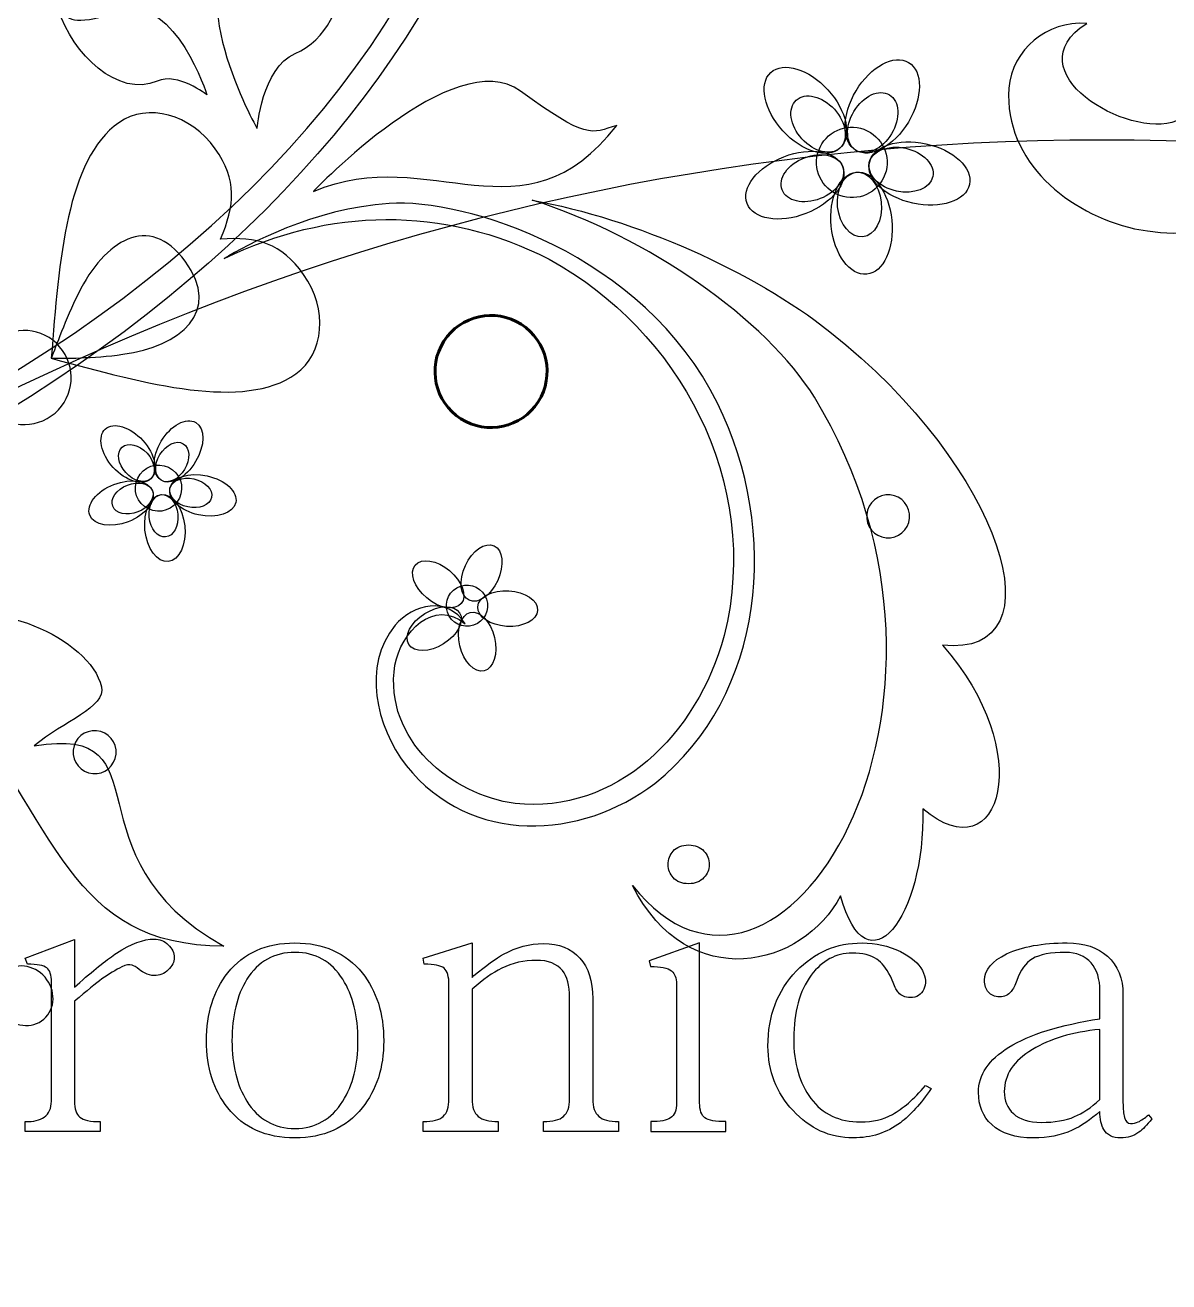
# Model space of a CAD drawing. Header units: millimetres. Extents: x -96 to 58, y -5 to 152.
# Drawn here: x -42.9 to -17.49, y 103.33 to 131.24 of the extents above; entities that cross this region are included whole.
import ezdxf

# ---------------------------------------------------------------- set-up
doc = ezdxf.new("R2010")
doc.units = ezdxf.units.MM
doc.header["$MEASUREMENT"] = 0
doc.layers.add('Capa 1', color=7, linetype='Continuous')

msp = doc.modelspace()

# ---------------------------------------------------------------- linework, layer by layer
at = {"layer": 'Capa 1'}
for points, knots in [([(-19.319, 131.2767), (-20.9753, 130.2191), (-18.4006, 128.6841), (-17.3251, 129.1105), (-17.3251, 129.1105), (-7.0658, 133.178), (-22.948, 151.759), (-31.9183, 135.1427), (-31.9183, 135.1427), (-29.6164, 140.9053), (-22.9368, 144.7434), (-16.9387, 141.5833), (-16.9387, 141.5833), (-13.1357, 139.5807), (-10.5182, 135.5953), (-11.6881, 131.2831), (-11.6881, 131.2831), (-12.5421, 128.4589), (-15.1612, 126.1078), (-18.2573, 126.7159), (-18.2573, 126.7159), (-19.7211, 127.0518), (-21.1487, 128.2035), (-21.0523, 129.8352), (-21.0523, 129.8352), (-20.9669, 130.7028), (-20.2123, 131.3346), (-19.319, 131.2767)], [0, 0, 0, 0, 0.125, 0.125, 0.125, 0.125, 0.25, 0.25, 0.25, 0.25, 0.375, 0.375, 0.375, 0.375, 0.5, 0.5, 0.5, 0.5, 0.625, 0.625, 0.625, 0.625, 0.75, 0.75, 0.75, 0.75, 1, 1, 1, 1]), ([(-93.8137, 125.3546), (-85.2743, 114.5641), (-68.4188, 115.2943), (-63.6301, 115.8303), (-63.6301, 115.8303), (-60.561, 116.1742), (-57.7325, 116.986), (-55.3109, 117.6369), (-55.3109, 117.6369), (-38.8403, 122.0631), (-30.2309, 132.4644), (-31.6742, 142.4817), (-31.6742, 142.4817), (-32.1474, 145.7064), (-33.6815, 148.0221), (-35.7074, 149.5), (-35.7074, 149.5), (-35.7074, 149.5), (-37.1809, 149.5), (-37.1809, 149.5), (-37.1809, 149.5), (-34.2396, 147.8436), (-32.5786, 144.7596), (-32.1455, 141.4526), (-32.1455, 141.4526), (-31.4223, 129.8762), (-42.8528, 119.9006), (-62.7601, 116.9371), (-62.7601, 116.9371), (-77.5101, 114.7417), (-86.4764, 118.6912), (-93.8137, 125.3546)], [0, 0, 0, 0, 0.1111111, 0.1111111, 0.1111111, 0.1111111, 0.2222222, 0.2222222, 0.2222222, 0.2222222, 0.3333333, 0.3333333, 0.3333333, 0.3333333, 0.4444444, 0.4444444, 0.4444444, 0.4444444, 0.5555556, 0.5555556, 0.5555556, 0.5555556, 0.6666667, 0.6666667, 0.6666667, 0.6666667, 0.7777778, 0.7777778, 0.7777778, 0.7777778, 1, 1, 1, 1]), ([(-37.7467, 128.9427), (-37.7467, 128.9427), (-39.5924, 132.1691), (-37.9768, 133.1797), (-37.9768, 133.1797), (-36.3615, 134.1906), (-36.4385, 134.3358), (-36.4045, 134.9613), (-36.4045, 134.9613), (-35.5716, 133.5548), (-35.498, 131.224), (-36.903, 130.6072), (-36.903, 130.6072), (-37.6468, 130.281), (-37.7467, 128.9426), (-37.7467, 128.9427)], [0, 0, 0, 0, 0.2, 0.2, 0.2, 0.2, 0.4, 0.4, 0.4, 0.4, 0.6, 0.6, 0.6, 0.6, 1, 1, 1, 1]), ([(-38.8622, 129.69), (-38.8622, 129.69), (-39.5664, 131.8654), (-40.6945, 131.5487), (-40.6945, 131.5487), (-41.8227, 131.2323), (-41.8574, 131.3272), (-42.1556, 131.571), (-42.1556, 131.571), (-41.8608, 130.61), (-40.8311, 129.6115), (-39.9688, 129.9952), (-39.9688, 129.9952), (-39.5125, 130.1986), (-38.8623, 129.6899), (-38.8622, 129.69)], [0, 0, 0, 0, 0.2, 0.2, 0.2, 0.2, 0.4, 0.4, 0.4, 0.4, 0.6, 0.6, 0.6, 0.6, 1, 1, 1, 1]), ([(-36.498, 127.5455), (-36.498, 127.5455), (-33.3633, 130.8457), (-31.8957, 129.7734), (-31.8957, 129.7734), (-30.4278, 128.7014), (-30.3262, 128.8209), (-29.7604, 129.0124), (-29.7604, 129.0124), (-31.8204, 126.3321), (-33.8896, 128.6457), (-36.498, 127.5455)], [0, 0, 0, 0, 0.25, 0.25, 0.25, 0.25, 0.5, 0.5, 0.5, 0.5, 1, 1, 1, 1]), ([(-26.3363, 130.1877), (-26.6122, 129.9365), (-26.4923, 129.3551), (-26.0687, 128.8904), (-26.0687, 128.8904), (-25.6449, 128.4258), (-25.0773, 128.2526), (-24.8015, 128.504), (-24.8015, 128.504), (-24.5255, 128.756), (-24.6455, 129.3367), (-25.069, 129.8015), (-25.069, 129.8015), (-25.4931, 130.2665), (-26.0604, 130.4393), (-26.3363, 130.1877)], [0, 0, 0, 0, 0.2, 0.2, 0.2, 0.2, 0.4, 0.4, 0.4, 0.4, 0.6, 0.6, 0.6, 0.6, 1, 1, 1, 1]), ([(-23.2757, 130.4101), (-23.5959, 130.6018), (-24.118, 130.32), (-24.4414, 129.7806), (-24.4414, 129.7806), (-24.7645, 129.241), (-24.7671, 128.6476), (-24.4469, 128.4559), (-24.4469, 128.4559), (-24.1262, 128.264), (-23.6046, 128.5457), (-23.2811, 129.0853), (-23.2811, 129.0853), (-22.9577, 129.6249), (-22.9554, 130.218), (-23.2757, 130.4101)], [0, 0, 0, 0, 0.2, 0.2, 0.2, 0.2, 0.4, 0.4, 0.4, 0.4, 0.6, 0.6, 0.6, 0.6, 1, 1, 1, 1]), ([(-23.7019, 129.6908), (-23.9325, 129.8291), (-24.2854, 129.6645), (-24.4894, 129.3232), (-24.4894, 129.3232), (-24.6938, 128.982), (-24.673, 128.5934), (-24.4422, 128.4554), (-24.4422, 128.4554), (-24.2118, 128.3172), (-23.8593, 128.4818), (-23.6547, 128.8229), (-23.6547, 128.8229), (-23.4503, 129.1644), (-23.4715, 129.5528), (-23.7019, 129.6908)], [0, 0, 0, 0, 0.2, 0.2, 0.2, 0.2, 0.4, 0.4, 0.4, 0.4, 0.6, 0.6, 0.6, 0.6, 1, 1, 1, 1]), ([(-38.5638, 126.4851), (-37.7404, 126.5432), (-37.2058, 126.3973), (-36.7144, 125.6999), (-36.7144, 125.6999), (-36.1724, 124.9299), (-36.2502, 123.9403), (-36.8878, 123.491), (-36.8878, 123.491), (-38.0435, 122.6774), (-40.1816, 123.2586), (-42.3196, 123.8401), (-42.3196, 123.8401), (-42.1461, 126.0493), (-41.973, 128.2577), (-40.8174, 129.0715), (-40.8174, 129.0715), (-40.1794, 129.521), (-39.2215, 129.2603), (-38.6794, 128.4902), (-38.6794, 128.4902), (-38.188, 127.7928), (-38.2315, 127.2404), (-38.5638, 126.4851)], [0, 0, 0, 0, 0.1428571, 0.1428571, 0.1428571, 0.1428571, 0.2857143, 0.2857143, 0.2857143, 0.2857143, 0.4285714, 0.4285714, 0.4285714, 0.4285714, 0.5714286, 0.5714286, 0.5714286, 0.5714286, 0.7142857, 0.7142857, 0.7142857, 0.7142857, 1, 1, 1, 1]), ([(-25.7704, 129.5725), (-25.9688, 129.3918), (-25.9124, 129.0062), (-25.6445, 128.7125), (-25.6445, 128.7125), (-25.3766, 128.4186), (-24.9984, 128.3272), (-24.7997, 128.5082), (-24.7997, 128.5082), (-24.6011, 128.6893), (-24.6575, 129.0744), (-24.9253, 129.3684), (-24.9253, 129.3684), (-25.1932, 129.6622), (-25.5716, 129.7539), (-25.7704, 129.5725)], [0, 0, 0, 0, 0.2, 0.2, 0.2, 0.2, 0.4, 0.4, 0.4, 0.4, 0.6, 0.6, 0.6, 0.6, 1, 1, 1, 1]), ([(-24.1958, 128.8937), (-24.585, 129.082), (-25.0533, 128.9184), (-25.2413, 128.5295), (-25.2413, 128.5295), (-25.4296, 128.1404), (-25.2662, 127.672), (-24.8773, 127.4837), (-24.8773, 127.4837), (-24.4883, 127.2959), (-24.0196, 127.4588), (-23.8318, 127.8479), (-23.8318, 127.8479), (-23.6435, 128.2373), (-23.8066, 128.7055), (-24.1958, 128.8937)], [0, 0, 0, 0, 0.2, 0.2, 0.2, 0.2, 0.4, 0.4, 0.4, 0.4, 0.6, 0.6, 0.6, 0.6, 1, 1, 1, 1]), ([(-21.9226, 127.7011), (-21.8433, 128.066), (-22.2772, 128.4701), (-22.8919, 128.6037), (-22.8919, 128.6037), (-23.5064, 128.7375), (-24.0694, 128.5499), (-24.1486, 128.185), (-24.1486, 128.185), (-24.2279, 127.8201), (-23.7937, 127.4159), (-23.1792, 127.2823), (-23.1792, 127.2823), (-22.5648, 127.1486), (-22.0022, 127.3359), (-21.9226, 127.7011)], [0, 0, 0, 0, 0.2, 0.2, 0.2, 0.2, 0.4, 0.4, 0.4, 0.4, 0.6, 0.6, 0.6, 0.6, 1, 1, 1, 1]), ([(-26.864, 127.2734), (-26.7295, 126.9252), (-26.1446, 126.8262), (-25.5579, 127.0532), (-25.5579, 127.0532), (-24.9714, 127.2802), (-24.6046, 127.7464), (-24.7393, 128.0951), (-24.7393, 128.0951), (-24.8742, 128.4434), (-25.4592, 128.5418), (-26.0455, 128.3149), (-26.0455, 128.3149), (-26.6321, 128.088), (-26.9989, 127.6216), (-26.864, 127.2734)], [0, 0, 0, 0, 0.2, 0.2, 0.2, 0.2, 0.4, 0.4, 0.4, 0.4, 0.6, 0.6, 0.6, 0.6, 1, 1, 1, 1]), ([(-26.0862, 127.5784), (-25.9892, 127.328), (-25.6096, 127.2407), (-25.2387, 127.3843), (-25.2387, 127.3843), (-24.8678, 127.5276), (-24.6458, 127.8472), (-24.7425, 128.098), (-24.7425, 128.098), (-24.8395, 128.349), (-25.219, 128.4356), (-25.5899, 128.2923), (-25.5899, 128.2923), (-25.9608, 128.1488), (-26.1829, 127.8291), (-26.0862, 127.5784)], [0, 0, 0, 0, 0.2, 0.2, 0.2, 0.2, 0.4, 0.4, 0.4, 0.4, 0.6, 0.6, 0.6, 0.6, 1, 1, 1, 1]), ([(-22.7402, 127.8747), (-22.683, 128.1374), (-22.952, 128.4189), (-23.3404, 128.5034), (-23.3404, 128.5034), (-23.729, 128.5881), (-24.0905, 128.4434), (-24.1477, 128.1809), (-24.1477, 128.1809), (-24.205, 127.9184), (-23.936, 127.6367), (-23.5473, 127.5522), (-23.5473, 127.5522), (-23.1586, 127.4677), (-22.7972, 127.6119), (-22.7402, 127.8747)], [0, 0, 0, 0, 0.2, 0.2, 0.2, 0.2, 0.4, 0.4, 0.4, 0.4, 0.6, 0.6, 0.6, 0.6, 1, 1, 1, 1]), ([(-24.2053, 125.706), (-23.8338, 125.7443), (-23.5848, 126.2825), (-23.6489, 126.9083), (-23.6489, 126.9083), (-23.7133, 127.5338), (-24.0665, 128.0101), (-24.4379, 127.9721), (-24.4379, 127.9721), (-24.8094, 127.934), (-25.0587, 127.3957), (-24.9943, 126.7702), (-24.9943, 126.7702), (-24.9302, 126.1443), (-24.5771, 125.6678), (-24.2053, 125.706)], [0, 0, 0, 0, 0.2, 0.2, 0.2, 0.2, 0.4, 0.4, 0.4, 0.4, 0.6, 0.6, 0.6, 0.6, 1, 1, 1, 1]), ([(-24.2946, 126.5372), (-24.0275, 126.5646), (-23.8435, 126.9077), (-23.8842, 127.3033), (-23.8842, 127.3033), (-23.9245, 127.6989), (-24.1743, 127.9972), (-24.4417, 127.9699), (-24.4417, 127.9699), (-24.7092, 127.9426), (-24.893, 127.5993), (-24.8524, 127.2039), (-24.8524, 127.2039), (-24.8117, 126.8083), (-24.5621, 126.5097), (-24.2946, 126.5372)], [0, 0, 0, 0, 0.2, 0.2, 0.2, 0.2, 0.4, 0.4, 0.4, 0.4, 0.6, 0.6, 0.6, 0.6, 1, 1, 1, 1]), ([(-33.1263, 117.9439), (-33.8241, 118.522), (-34.5496, 117.7562), (-34.687, 117.0266), (-34.687, 117.0266), (-34.9426, 115.3468), (-33.4089, 114.1423), (-32.0185, 113.952), (-32.0185, 113.952), (-29.7655, 113.7172), (-27.978, 115.4732), (-27.37, 117.6837), (-27.37, 117.6837), (-26.5263, 121.1046), (-28.3809, 124.4649), (-31.2597, 126.0407), (-31.2597, 126.0407), (-33.6083, 127.2429), (-36.1726, 127.1793), (-38.4756, 126.0542), (-38.4756, 126.0542), (-38.0106, 126.3442), (-36.4846, 127.1658), (-34.8135, 127.2794), (-34.8135, 127.2794), (-33.142, 127.3931), (-29.1645, 126.1733), (-27.5212, 122.8402), (-27.5212, 122.8402), (-26.1104, 119.9793), (-26.468, 116.3666), (-28.9095, 114.3993), (-28.9095, 114.3993), (-30.5563, 113.1514), (-32.9821, 112.9998), (-34.4386, 114.794), (-34.4386, 114.794), (-35.1074, 115.6702), (-35.4165, 117.0046), (-34.6838, 117.9104), (-34.6838, 117.9104), (-34.2754, 118.3759), (-33.5279, 118.5647), (-33.1263, 117.9439)], [0, 0, 0, 0, 0.0833333, 0.0833333, 0.0833333, 0.0833333, 0.1666667, 0.1666667, 0.1666667, 0.1666667, 0.25, 0.25, 0.25, 0.25, 0.3333333, 0.3333333, 0.3333333, 0.3333333, 0.4166667, 0.4166667, 0.4166667, 0.4166667, 0.5, 0.5, 0.5, 0.5, 0.5833333, 0.5833333, 0.5833333, 0.5833333, 0.6666667, 0.6666667, 0.6666667, 0.6666667, 0.75, 0.75, 0.75, 0.75, 0.8333333, 0.8333333, 0.8333333, 0.8333333, 1, 1, 1, 1]), ([(-31.6344, 127.3502), (-29.1015, 126.5624), (-26.419, 124.6896), (-25.3695, 122.9747), (-25.3695, 122.9747), (-21.183, 116.1336), (-26.1606, 108.0438), (-29.4098, 112.1304), (-29.4098, 112.1304), (-28.1639, 109.6869), (-25.6136, 110.3076), (-24.7897, 111.904), (-24.7897, 111.904), (-24.1901, 109.7496), (-22.9111, 111.4255), (-22.9583, 113.8321), (-22.9583, 113.8321), (-21.2016, 112.3563), (-20.4355, 115.1329), (-22.5241, 117.4674), (-22.5241, 117.4674), (-19.8731, 117.1851), (-21.1512, 121.3677), (-25.0241, 124.4289), (-25.0241, 124.4289), (-26.7211, 125.7701), (-29.348, 126.9395), (-31.6344, 127.3502)], [0, 0, 0, 0, 0.125, 0.125, 0.125, 0.125, 0.25, 0.25, 0.25, 0.25, 0.375, 0.375, 0.375, 0.375, 0.5, 0.5, 0.5, 0.5, 0.625, 0.625, 0.625, 0.625, 0.75, 0.75, 0.75, 0.75, 1, 1, 1, 1]), ([(-39.3454, 125.9945), (-38.5191, 124.8714), (-39.4539, 124.1006), (-40.7289, 123.9271), (-40.7289, 123.9271), (-41.3968, 123.8367), (-42.0459, 123.8384), (-42.3196, 123.8401), (-42.3196, 123.8401), (-42.2185, 124.0967), (-42.0102, 124.6893), (-41.7174, 125.2785), (-41.7174, 125.2785), (-41.1387, 126.4444), (-40.1533, 127.0928), (-39.3454, 125.9945)], [0, 0, 0, 0, 0.2, 0.2, 0.2, 0.2, 0.4, 0.4, 0.4, 0.4, 0.6, 0.6, 0.6, 0.6, 1, 1, 1, 1]), ([(-42.068, 124.0131), (-41.7363, 123.5418), (-41.8494, 122.8897), (-42.321, 122.5577), (-42.321, 122.5577), (-42.7924, 122.2256), (-43.4441, 122.3387), (-43.7761, 122.8104), (-43.7761, 122.8104), (-44.108, 123.2819), (-43.9947, 123.9338), (-43.5233, 124.2654), (-43.5233, 124.2654), (-43.0519, 124.5975), (-42.4003, 124.4844), (-42.068, 124.0131)], [0, 0, 0, 0, 0.2, 0.2, 0.2, 0.2, 0.4, 0.4, 0.4, 0.4, 0.6, 0.6, 0.6, 0.6, 1, 1, 1, 1]), ([(-39.1101, 122.4135), (-39.3205, 122.5395), (-39.6631, 122.3542), (-39.8752, 122.0002), (-39.8752, 122.0002), (-40.0872, 121.6462), (-40.0889, 121.2569), (-39.8789, 121.1307), (-39.8789, 121.1307), (-39.6685, 121.005), (-39.3259, 121.1896), (-39.1139, 121.544), (-39.1139, 121.544), (-38.9015, 121.898), (-38.9001, 122.2872), (-39.1101, 122.4135)], [0, 0, 0, 0, 0.2, 0.2, 0.2, 0.2, 0.4, 0.4, 0.4, 0.4, 0.6, 0.6, 0.6, 0.6, 1, 1, 1, 1]), ([(-41.119, 122.2677), (-41.3001, 122.1026), (-41.2215, 121.7211), (-40.9433, 121.4161), (-40.9433, 121.4161), (-40.6651, 121.111), (-40.2927, 120.9974), (-40.1116, 121.1628), (-40.1116, 121.1628), (-39.9304, 121.3277), (-40.0091, 121.7091), (-40.2873, 122.0142), (-40.2873, 122.0142), (-40.5655, 122.3195), (-40.9381, 122.4323), (-41.119, 122.2677)], [0, 0, 0, 0, 0.2, 0.2, 0.2, 0.2, 0.4, 0.4, 0.4, 0.4, 0.6, 0.6, 0.6, 0.6, 1, 1, 1, 1]), ([(-40.7475, 121.8638), (-40.8777, 121.7452), (-40.8408, 121.4922), (-40.6651, 121.2993), (-40.6651, 121.2993), (-40.489, 121.1066), (-40.241, 121.0463), (-40.1104, 121.1651), (-40.1104, 121.1651), (-39.9802, 121.2838), (-40.0171, 121.5369), (-40.1932, 121.7297), (-40.1932, 121.7297), (-40.3688, 121.9224), (-40.6173, 121.9824), (-40.7475, 121.8638)], [0, 0, 0, 0, 0.2, 0.2, 0.2, 0.2, 0.4, 0.4, 0.4, 0.4, 0.6, 0.6, 0.6, 0.6, 1, 1, 1, 1]), ([(-39.39, 121.9414), (-39.5415, 122.0321), (-39.7727, 121.9241), (-39.907, 121.6999), (-39.907, 121.6999), (-40.0411, 121.4765), (-40.0271, 121.2211), (-39.876, 121.1304), (-39.876, 121.1304), (-39.7246, 121.0401), (-39.4934, 121.1479), (-39.3592, 121.3717), (-39.3592, 121.3717), (-39.2249, 121.5956), (-39.2386, 121.8508), (-39.39, 121.9414)], [0, 0, 0, 0, 0.2, 0.2, 0.2, 0.2, 0.4, 0.4, 0.4, 0.4, 0.6, 0.6, 0.6, 0.6, 1, 1, 1, 1]), ([(-39.714, 121.4182), (-39.9696, 121.5418), (-40.277, 121.4344), (-40.4004, 121.1791), (-40.4004, 121.1791), (-40.5239, 120.9236), (-40.4169, 120.6162), (-40.1614, 120.4928), (-40.1614, 120.4928), (-39.9061, 120.3696), (-39.5987, 120.4765), (-39.475, 120.732), (-39.475, 120.732), (-39.3517, 120.9873), (-39.4585, 121.2947), (-39.714, 121.4182)], [0, 0, 0, 0, 0.2, 0.2, 0.2, 0.2, 0.4, 0.4, 0.4, 0.4, 0.6, 0.6, 0.6, 0.6, 1, 1, 1, 1]), ([(-41.4652, 120.3549), (-41.3767, 120.1259), (-40.9931, 120.0612), (-40.6081, 120.2103), (-40.6081, 120.2103), (-40.2232, 120.3591), (-39.9825, 120.6653), (-40.0709, 120.894), (-40.0709, 120.894), (-40.1593, 121.1229), (-40.5432, 121.1871), (-40.9281, 121.0383), (-40.9281, 121.0383), (-41.3133, 120.8895), (-41.5537, 120.5832), (-41.4652, 120.3549)], [0, 0, 0, 0, 0.2, 0.2, 0.2, 0.2, 0.4, 0.4, 0.4, 0.4, 0.6, 0.6, 0.6, 0.6, 1, 1, 1, 1]), ([(-38.2221, 120.6357), (-38.1699, 120.875), (-38.455, 121.1405), (-38.8583, 121.228), (-38.8583, 121.228), (-39.2618, 121.3158), (-39.631, 121.1928), (-39.6831, 120.9532), (-39.6831, 120.9532), (-39.7352, 120.7139), (-39.4505, 120.4484), (-39.0469, 120.3605), (-39.0469, 120.3605), (-38.6436, 120.2728), (-38.2742, 120.3961), (-38.2221, 120.6357)], [0, 0, 0, 0, 0.2, 0.2, 0.2, 0.2, 0.4, 0.4, 0.4, 0.4, 0.6, 0.6, 0.6, 0.6, 1, 1, 1, 1]), ([(-38.759, 120.7496), (-38.7212, 120.9219), (-38.8978, 121.1064), (-39.1528, 121.1619), (-39.1528, 121.1619), (-39.4078, 121.2175), (-39.6451, 121.1227), (-39.6826, 120.9502), (-39.6826, 120.9502), (-39.72, 120.778), (-39.5437, 120.5932), (-39.2884, 120.5377), (-39.2884, 120.5377), (-39.0337, 120.4823), (-38.7965, 120.5772), (-38.759, 120.7496)], [0, 0, 0, 0, 0.2, 0.2, 0.2, 0.2, 0.4, 0.4, 0.4, 0.4, 0.6, 0.6, 0.6, 0.6, 1, 1, 1, 1]), ([(-40.9547, 120.5549), (-40.8912, 120.3906), (-40.6419, 120.3333), (-40.3983, 120.4278), (-40.3983, 120.4278), (-40.155, 120.5218), (-40.0094, 120.7314), (-40.0729, 120.896), (-40.0729, 120.896), (-40.1365, 121.0604), (-40.3854, 121.1175), (-40.6293, 121.0234), (-40.6293, 121.0234), (-40.8725, 120.9294), (-41.0182, 120.7194), (-40.9547, 120.5549)], [0, 0, 0, 0, 0.2, 0.2, 0.2, 0.2, 0.4, 0.4, 0.4, 0.4, 0.6, 0.6, 0.6, 0.6, 1, 1, 1, 1]), ([(-39.7203, 119.3262), (-39.4767, 119.3512), (-39.3131, 119.7043), (-39.3551, 120.115), (-39.3551, 120.115), (-39.3975, 120.5258), (-39.6293, 120.8385), (-39.8731, 120.8133), (-39.8731, 120.8133), (-40.1167, 120.7883), (-40.2805, 120.4352), (-40.2384, 120.0246), (-40.2384, 120.0246), (-40.196, 119.6138), (-39.9641, 119.3013), (-39.7203, 119.3262)], [0, 0, 0, 0, 0.2, 0.2, 0.2, 0.2, 0.4, 0.4, 0.4, 0.4, 0.6, 0.6, 0.6, 0.6, 1, 1, 1, 1]), ([(-39.779, 119.8715), (-39.6035, 119.8896), (-39.4831, 120.1145), (-39.5094, 120.3746), (-39.5094, 120.3746), (-39.5363, 120.6339), (-39.7, 120.8299), (-39.8757, 120.8116), (-39.8757, 120.8116), (-40.0509, 120.7941), (-40.1717, 120.5686), (-40.1451, 120.3093), (-40.1451, 120.3093), (-40.1185, 120.0495), (-39.9544, 119.8534), (-39.779, 119.8715)], [0, 0, 0, 0, 0.2, 0.2, 0.2, 0.2, 0.4, 0.4, 0.4, 0.4, 0.6, 0.6, 0.6, 0.6, 1, 1, 1, 1]), ([(-24.2063, 120.3728), (-24.1829, 120.6357), (-23.9506, 120.8294), (-23.6876, 120.8056), (-23.6876, 120.8056), (-23.4245, 120.782), (-23.2308, 120.5491), (-23.2545, 120.2865), (-23.2545, 120.2865), (-23.2785, 120.0239), (-23.511, 119.8296), (-23.7737, 119.8534), (-23.7737, 119.8534), (-24.0364, 119.8777), (-24.2307, 120.1098), (-24.2063, 120.3728)], [0, 0, 0, 0, 0.2, 0.2, 0.2, 0.2, 0.4, 0.4, 0.4, 0.4, 0.6, 0.6, 0.6, 0.6, 1, 1, 1, 1]), ([(-32.4844, 119.6761), (-32.6827, 119.7672), (-32.9678, 119.5695), (-33.1209, 119.235), (-33.1209, 119.235), (-33.2738, 118.9012), (-33.2371, 118.5563), (-33.0385, 118.4653), (-33.0385, 118.4653), (-32.8402, 118.3747), (-32.5551, 118.5721), (-32.402, 118.9061), (-32.402, 118.9061), (-32.2491, 119.2407), (-32.2861, 119.5853), (-32.4844, 119.6761)], [0, 0, 0, 0, 0.2, 0.2, 0.2, 0.2, 0.4, 0.4, 0.4, 0.4, 0.6, 0.6, 0.6, 0.6, 1, 1, 1, 1]), ([(-49.1451, 118.3604), (-47.9436, 118.4253), (-45.4328, 117.6271), (-44.6524, 116.6237), (-44.6524, 116.6237), (-42.1467, 113.4021), (-41.935, 110.7956), (-38.4868, 110.785), (-38.4868, 110.785), (-42.0686, 112.7905), (-39.7011, 115.7262), (-42.6997, 115.2342), (-42.6997, 115.2342), (-42.0514, 115.7692), (-41.0995, 116.0914), (-41.2051, 116.5447), (-41.2051, 116.5447), (-41.4558, 117.6195), (-43.7111, 118.6165), (-44.9615, 117.9516), (-44.9615, 117.9516), (-44.1601, 119.4969), (-47.6188, 118.7785), (-49.1451, 118.3604)], [0, 0, 0, 0, 0.1428571, 0.1428571, 0.1428571, 0.1428571, 0.2857143, 0.2857143, 0.2857143, 0.2857143, 0.4285714, 0.4285714, 0.4285714, 0.4285714, 0.5714286, 0.5714286, 0.5714286, 0.5714286, 0.7142857, 0.7142857, 0.7142857, 0.7142857, 1, 1, 1, 1]), ([(-34.2365, 119.2474), (-34.3765, 119.08), (-34.2611, 118.753), (-33.9789, 118.5172), (-33.9789, 118.5172), (-33.6967, 118.2816), (-33.3544, 118.2261), (-33.2145, 118.3935), (-33.2145, 118.3935), (-33.0748, 118.5614), (-33.1899, 118.8881), (-33.4721, 119.1236), (-33.4721, 119.1236), (-33.7545, 119.3598), (-34.0966, 119.415), (-34.2365, 119.2474)], [0, 0, 0, 0, 0.2, 0.2, 0.2, 0.2, 0.4, 0.4, 0.4, 0.4, 0.6, 0.6, 0.6, 0.6, 1, 1, 1, 1]), ([(-32.94, 117.9094), (-32.7005, 117.9895), (-32.5708, 118.2487), (-32.6513, 118.4885), (-32.6513, 118.4885), (-32.7311, 118.7281), (-32.9904, 118.8575), (-33.23, 118.7773), (-33.23, 118.7773), (-33.4698, 118.6974), (-33.5992, 118.4381), (-33.519, 118.1983), (-33.519, 118.1983), (-33.4389, 117.9588), (-33.1798, 117.8294), (-32.94, 117.9094)], [0, 0, 0, 0, 0.2, 0.2, 0.2, 0.2, 0.4, 0.4, 0.4, 0.4, 0.6, 0.6, 0.6, 0.6, 1, 1, 1, 1]), ([(-31.5165, 118.2412), (-31.5036, 118.4589), (-31.7907, 118.6531), (-32.1576, 118.6749), (-32.1576, 118.6749), (-32.5247, 118.6966), (-32.8325, 118.5372), (-32.8456, 118.3194), (-32.8456, 118.3194), (-32.8582, 118.1017), (-32.5708, 117.9076), (-32.2042, 117.8855), (-32.2042, 117.8855), (-31.8373, 117.8641), (-31.5294, 118.0235), (-31.5165, 118.2412)], [0, 0, 0, 0, 0.2, 0.2, 0.2, 0.2, 0.4, 0.4, 0.4, 0.4, 0.6, 0.6, 0.6, 0.6, 1, 1, 1, 1]), ([(-34.3778, 117.4814), (-34.2622, 117.2962), (-33.9157, 117.304), (-33.604, 117.4986), (-33.604, 117.4986), (-33.2924, 117.6937), (-33.1332, 118.0014), (-33.2489, 118.1866), (-33.2489, 118.1866), (-33.3645, 118.3719), (-33.7113, 118.3637), (-34.023, 118.1689), (-34.023, 118.1689), (-34.3347, 117.9745), (-34.4938, 117.666), (-34.3778, 117.4814)], [0, 0, 0, 0, 0.2, 0.2, 0.2, 0.2, 0.4, 0.4, 0.4, 0.4, 0.6, 0.6, 0.6, 0.6, 1, 1, 1, 1]), ([(-32.7062, 116.8997), (-32.4944, 116.9501), (-32.3906, 117.2808), (-32.4756, 117.6382), (-32.4756, 117.6382), (-32.5602, 117.9961), (-32.8015, 118.2453), (-33.0138, 118.1952), (-33.0138, 118.1952), (-33.2262, 118.1449), (-33.3295, 117.8134), (-33.2446, 117.4559), (-33.2446, 117.4559), (-33.1597, 117.0984), (-32.9189, 116.8492), (-32.7062, 116.8997)], [0, 0, 0, 0, 0.2, 0.2, 0.2, 0.2, 0.4, 0.4, 0.4, 0.4, 0.6, 0.6, 0.6, 0.6, 1, 1, 1, 1]), ([(-41.8331, 115.135), (-41.8093, 115.398), (-41.5766, 115.5916), (-41.3139, 115.5676), (-41.3139, 115.5676), (-41.0508, 115.544), (-40.8571, 115.3114), (-40.8809, 115.0487), (-40.8809, 115.0487), (-40.9046, 114.7862), (-41.137, 114.592), (-41.4, 114.616), (-41.4, 114.616), (-41.663, 114.6399), (-41.8571, 114.8721), (-41.8331, 115.135)], [0, 0, 0, 0, 0.2, 0.2, 0.2, 0.2, 0.4, 0.4, 0.4, 0.4, 0.6, 0.6, 0.6, 0.6, 1, 1, 1, 1]), ([(-43.4082, 109.2726), (-43.6561, 109.5583), (-43.6441, 109.9744), (-43.3819, 110.2014), (-43.3819, 110.2014), (-43.1197, 110.4285), (-42.7062, 110.3797), (-42.4586, 110.0938), (-42.4586, 110.0938), (-42.2111, 109.8078), (-42.2229, 109.3914), (-42.485, 109.1645), (-42.485, 109.1645), (-42.7471, 108.938), (-43.1607, 108.9862), (-43.4082, 109.2726)], [0, 0, 0, 0, 0.2, 0.2, 0.2, 0.2, 0.4, 0.4, 0.4, 0.4, 0.6, 0.6, 0.6, 0.6, 1, 1, 1, 1])]:
    msp.add_open_spline(points, degree=3, knots=knots, dxfattribs=at)
at = {"layer": 'Capa 1', "color": 250, "lineweight": 9}
msp.add_open_spline([(-95.1806, 149.5), (-95.1806, 149.5), (57.2195, 149.5), (57.2195, 149.5), (57.2195, 149.5), (57.2195, 149.5), (57.2195, -2.9001), (57.2195, -2.9001), (57.2195, -2.9001), (57.2195, -2.9001), (-95.1806, -2.9001), (-95.1806, -2.9001), (-95.1806, -2.9001), (-95.1806, -2.9001), (-95.1806, 149.5), (-95.1806, 149.5)], degree=3, knots=[0, 0, 0, 0, 0.2, 0.2, 0.2, 0.2, 0.4, 0.4, 0.4, 0.4, 0.6, 0.6, 0.6, 0.6, 1, 1, 1, 1], dxfattribs=at)
at = {"layer": 'Capa 1', "color": 7}
msp.add_open_spline([(-18.9806, 128.6859), (11.6082, 128.6859), (36.4054, 103.8887), (36.4054, 73.2999), (36.4054, 73.2999), (36.4054, 42.7112), (11.6082, 17.9139), (-18.9806, 17.9139), (-18.9806, 17.9139), (-49.5694, 17.9139), (-74.3666, 42.7111), (-74.3666, 73.2999), (-74.3666, 73.2999), (-74.3666, 103.8888), (-49.5694, 128.6859), (-18.9806, 128.6859)], degree=3, knots=[0, 0, 0, 0, 0.2, 0.2, 0.2, 0.2, 0.4, 0.4, 0.4, 0.4, 0.6, 0.6, 0.6, 0.6, 1, 1, 1, 1], dxfattribs=at)
at = {"layer": 'Capa 1', "lineweight": 60}
msp.add_open_spline([(-31.8788, 124.5943), (-32.4578, 124.9656), (-33.2279, 124.797), (-33.5992, 124.2179), (-33.5992, 124.2179), (-33.97, 123.6391), (-33.8015, 122.8688), (-33.2228, 122.4979), (-33.2228, 122.4979), (-32.6435, 122.1268), (-31.8734, 122.2956), (-31.5025, 122.8742), (-31.5025, 122.8742), (-31.1312, 123.4533), (-31.3001, 124.2234), (-31.8788, 124.5943)], degree=3, knots=[0, 0, 0, 0, 0.2, 0.2, 0.2, 0.2, 0.4, 0.4, 0.4, 0.4, 0.6, 0.6, 0.6, 0.6, 1, 1, 1, 1], dxfattribs=at)
at = {"layer": 'Capa 1', "color": 250}
for points, knots in [([(-28.1599, 113.031), (-28.3123, 113.031), (-28.4274, 112.9862), (-28.505, 112.8956), (-28.505, 112.8956), (-28.5784, 112.8167), (-28.6158, 112.7158), (-28.6158, 112.5921), (-28.6158, 112.5921), (-28.6158, 112.4801), (-28.5784, 112.3851), (-28.505, 112.306), (-28.505, 112.306), (-28.4274, 112.2154), (-28.3123, 112.1708), (-28.1599, 112.1708), (-28.1599, 112.1708), (-28.0204, 112.171), (-27.9068, 112.2154), (-27.8234, 112.306), (-27.8234, 112.306), (-27.7443, 112.3853), (-27.7055, 112.48), (-27.7055, 112.5921), (-27.7055, 112.5921), (-27.7055, 112.7159), (-27.7443, 112.8165), (-27.8234, 112.8956), (-27.8234, 112.8956), (-27.9068, 112.9863), (-28.0204, 113.0308), (-28.1599, 113.031)], [0, 0, 0, 0, 0.1111111, 0.1111111, 0.1111111, 0.1111111, 0.2222222, 0.2222222, 0.2222222, 0.2222222, 0.3333333, 0.3333333, 0.3333333, 0.3333333, 0.4444444, 0.4444444, 0.4444444, 0.4444444, 0.5555556, 0.5555556, 0.5555556, 0.5555556, 0.6666667, 0.6666667, 0.6666667, 0.6666667, 0.7777778, 0.7777778, 0.7777778, 0.7777778, 1, 1, 1, 1]), ([(-42.8973, 106.6689), (-42.8973, 106.6689), (-41.2306, 106.6689), (-41.2306, 106.6689), (-41.2306, 106.6689), (-41.2306, 106.6689), (-41.2306, 106.8874), (-41.2306, 106.8874), (-41.2306, 106.8874), (-41.4549, 106.8874), (-41.6059, 106.9203), (-41.685, 106.9879), (-41.685, 106.9879), (-41.7641, 107.0556), (-41.8029, 107.1734), (-41.8029, 107.3417), (-41.8029, 107.3417), (-41.8029, 107.3417), (-41.8029, 109.5593), (-41.8029, 109.5593), (-41.8029, 109.5593), (-41.5283, 109.7953), (-41.3255, 109.9604), (-41.1961, 110.0554), (-41.1961, 110.0554), (-41.0393, 110.1675), (-40.8897, 110.2581), (-40.7503, 110.3257), (-40.7503, 110.3257), (-40.6654, 110.3703), (-40.5892, 110.3818), (-40.5216, 110.3588), (-40.5216, 110.3588), (-40.4828, 110.3531), (-40.4324, 110.3228), (-40.3706, 110.2668), (-40.3706, 110.2668), (-40.3145, 110.2267), (-40.2699, 110.1992), (-40.2354, 110.1819), (-40.2354, 110.1819), (-40.1736, 110.1489), (-40.106, 110.1316), (-40.0341, 110.1316), (-40.0341, 110.1316), (-39.9162, 110.1316), (-39.8112, 110.1733), (-39.722, 110.2581), (-39.722, 110.2581), (-39.6314, 110.3432), (-39.5868, 110.4321), (-39.5868, 110.5285), (-39.5868, 110.5285), (-39.5868, 110.6351), (-39.6314, 110.7298), (-39.722, 110.8147), (-39.722, 110.8147), (-39.8112, 110.8996), (-39.9162, 110.9412), (-40.0341, 110.9412), (-40.0341, 110.9412), (-40.2699, 110.9412), (-40.5475, 110.8377), (-40.8682, 110.6292), (-40.8682, 110.6292), (-41.058, 110.5057), (-41.3312, 110.2898), (-41.685, 109.9806), (-41.685, 109.9806), (-41.685, 109.9806), (-41.8029, 109.8715), (-41.8029, 109.8715), (-41.8029, 109.8715), (-41.8029, 109.8715), (-41.8029, 110.9327), (-41.8029, 110.9327), (-41.8029, 110.9327), (-41.8029, 110.9327), (-42.8973, 110.52), (-42.8973, 110.52), (-42.8973, 110.52), (-42.8973, 110.52), (-42.847, 110.3848), (-42.847, 110.3848), (-42.847, 110.3848), (-42.6341, 110.3848), (-42.4903, 110.3574), (-42.417, 110.2998), (-42.417, 110.2998), (-42.3494, 110.2495), (-42.3163, 110.146), (-42.3163, 109.9892), (-42.3163, 109.9892), (-42.3163, 109.9892), (-42.3163, 107.3418), (-42.3163, 107.3418), (-42.3163, 107.3418), (-42.3163, 107.1793), (-42.3695, 107.0613), (-42.476, 106.9879), (-42.476, 106.9879), (-42.5723, 106.9205), (-42.7118, 106.8873), (-42.8973, 106.8873), (-42.8973, 106.8873), (-42.8973, 106.8873), (-42.8973, 106.6689), (-42.8973, 106.6689)], [0, 0, 0, 0, 0.0357143, 0.0357143, 0.0357143, 0.0357143, 0.0714286, 0.0714286, 0.0714286, 0.0714286, 0.1071429, 0.1071429, 0.1071429, 0.1071429, 0.1428571, 0.1428571, 0.1428571, 0.1428571, 0.1785714, 0.1785714, 0.1785714, 0.1785714, 0.2142857, 0.2142857, 0.2142857, 0.2142857, 0.25, 0.25, 0.25, 0.25, 0.2857143, 0.2857143, 0.2857143, 0.2857143, 0.3214286, 0.3214286, 0.3214286, 0.3214286, 0.3571429, 0.3571429, 0.3571429, 0.3571429, 0.3928571, 0.3928571, 0.3928571, 0.3928571, 0.4285714, 0.4285714, 0.4285714, 0.4285714, 0.4642857, 0.4642857, 0.4642857, 0.4642857, 0.5, 0.5, 0.5, 0.5, 0.5357143, 0.5357143, 0.5357143, 0.5357143, 0.5714286, 0.5714286, 0.5714286, 0.5714286, 0.6071429, 0.6071429, 0.6071429, 0.6071429, 0.6428571, 0.6428571, 0.6428571, 0.6428571, 0.6785714, 0.6785714, 0.6785714, 0.6785714, 0.7142857, 0.7142857, 0.7142857, 0.7142857, 0.75, 0.75, 0.75, 0.75, 0.7857143, 0.7857143, 0.7857143, 0.7857143, 0.8214286, 0.8214286, 0.8214286, 0.8214286, 0.8571429, 0.8571429, 0.8571429, 0.8571429, 0.8928571, 0.8928571, 0.8928571, 0.8928571, 0.9285714, 0.9285714, 0.9285714, 0.9285714, 1, 1, 1, 1]), ([(-36.9063, 110.8565), (-37.5477, 110.8565), (-38.0452, 110.6349), (-38.399, 110.1905), (-38.399, 110.1905), (-38.714, 109.7923), (-38.8707, 109.2889), (-38.8707, 108.6834), (-38.8707, 108.6834), (-38.8707, 108.0881), (-38.714, 107.5905), (-38.399, 107.1921), (-38.399, 107.1921), (-38.0452, 106.7479), (-37.5477, 106.5263), (-36.9063, 106.5263), (-36.9063, 106.5263), (-36.2721, 106.5264), (-35.7745, 106.7478), (-35.415, 107.1921), (-35.415, 107.1921), (-35.0943, 107.5906), (-34.9347, 108.0881), (-34.9347, 108.6834), (-34.9347, 108.6834), (-34.9347, 109.2891), (-35.0943, 109.7922), (-35.415, 110.1905), (-35.415, 110.1905), (-35.7745, 110.6351), (-36.2721, 110.8564), (-36.9063, 110.8565)], [0, 0, 0, 0, 0.1111111, 0.1111111, 0.1111111, 0.1111111, 0.2222222, 0.2222222, 0.2222222, 0.2222222, 0.3333333, 0.3333333, 0.3333333, 0.3333333, 0.4444444, 0.4444444, 0.4444444, 0.4444444, 0.5555556, 0.5555556, 0.5555556, 0.5555556, 0.6666667, 0.6666667, 0.6666667, 0.6666667, 0.7777778, 0.7777778, 0.7777778, 0.7777778, 1, 1, 1, 1]), ([(-34.0575, 106.6689), (-34.0575, 106.6689), (-32.3907, 106.6689), (-32.3907, 106.6689), (-32.3907, 106.6689), (-32.3907, 106.6689), (-32.3907, 106.8874), (-32.3907, 106.8874), (-32.3907, 106.8874), (-32.5978, 106.8874), (-32.7474, 106.9261), (-32.8365, 107.0052), (-32.8365, 107.0052), (-32.9271, 107.0787), (-32.9717, 107.208), (-32.9717, 107.3935), (-32.9717, 107.3935), (-32.9717, 107.3935), (-32.9717, 109.8296), (-32.9717, 109.8296), (-32.9717, 109.8296), (-32.7301, 110.0425), (-32.5115, 110.1963), (-32.3145, 110.2926), (-32.3145, 110.2926), (-32.0729, 110.4106), (-31.8169, 110.4695), (-31.548, 110.4695), (-31.548, 110.4695), (-31.2776, 110.4696), (-31.0835, 110.3933), (-30.9656, 110.2423), (-30.9656, 110.2423), (-30.8592, 110.113), (-30.8059, 109.913), (-30.8059, 109.6441), (-30.8059, 109.6441), (-30.8059, 109.6441), (-30.8059, 107.3936), (-30.8059, 107.3936), (-30.8059, 107.3936), (-30.8059, 107.208), (-30.8505, 107.0785), (-30.9411, 107.0052), (-30.9411, 107.0052), (-31.0303, 106.9263), (-31.1799, 106.8873), (-31.3869, 106.8873), (-31.3869, 106.8873), (-31.3869, 106.8873), (-31.3869, 106.6689), (-31.3869, 106.6689), (-31.3869, 106.6689), (-31.3869, 106.6689), (-29.7202, 106.6689), (-29.7202, 106.6689), (-29.7202, 106.6689), (-29.7202, 106.6689), (-29.7202, 106.8874), (-29.7202, 106.8874), (-29.7202, 106.8874), (-29.9273, 106.8874), (-30.074, 106.9261), (-30.1574, 107.0052), (-30.1574, 107.0052), (-30.248, 107.0787), (-30.2926, 107.208), (-30.2926, 107.3935), (-30.2926, 107.3935), (-30.2926, 107.3935), (-30.2926, 109.6183), (-30.2926, 109.6183), (-30.2926, 109.6183), (-30.2926, 110.0066), (-30.3875, 110.307), (-30.5787, 110.5199), (-30.5787, 110.5199), (-30.77, 110.7343), (-31.0389, 110.8406), (-31.3884, 110.8406), (-31.3884, 110.8406), (-31.6918, 110.8406), (-31.9866, 110.7615), (-32.2728, 110.6047), (-32.2728, 110.6047), (-32.441, 110.5142), (-32.6596, 110.3574), (-32.93, 110.133), (-32.93, 110.133), (-32.93, 110.133), (-32.9717, 110.09), (-32.9717, 110.09), (-32.9717, 110.09), (-32.9717, 110.09), (-32.9717, 110.8579), (-32.9717, 110.8579), (-32.9717, 110.8579), (-32.9717, 110.8579), (-34.0575, 110.52), (-34.0575, 110.52), (-34.0575, 110.52), (-34.0575, 110.52), (-34.033, 110.3848), (-34.033, 110.3848), (-34.033, 110.3848), (-33.8144, 110.3848), (-33.6677, 110.3545), (-33.5944, 110.2926), (-33.5944, 110.2926), (-33.521, 110.2308), (-33.4851, 110.1071), (-33.4851, 109.9216), (-33.4851, 109.9216), (-33.4851, 109.9216), (-33.4851, 107.3936), (-33.4851, 107.3936), (-33.4851, 107.3936), (-33.4851, 107.208), (-33.5268, 107.0785), (-33.6116, 107.0052), (-33.6116, 107.0052), (-33.6951, 106.9263), (-33.8446, 106.8873), (-34.0575, 106.8873), (-34.0575, 106.8873), (-34.0575, 106.8873), (-34.0575, 106.6689), (-34.0575, 106.6689)], [0, 0, 0, 0, 0.030303, 0.030303, 0.030303, 0.030303, 0.0606061, 0.0606061, 0.0606061, 0.0606061, 0.0909091, 0.0909091, 0.0909091, 0.0909091, 0.1212121, 0.1212121, 0.1212121, 0.1212121, 0.1515152, 0.1515152, 0.1515152, 0.1515152, 0.1818182, 0.1818182, 0.1818182, 0.1818182, 0.2121212, 0.2121212, 0.2121212, 0.2121212, 0.2424242, 0.2424242, 0.2424242, 0.2424242, 0.2727273, 0.2727273, 0.2727273, 0.2727273, 0.3030303, 0.3030303, 0.3030303, 0.3030303, 0.3333333, 0.3333333, 0.3333333, 0.3333333, 0.3636364, 0.3636364, 0.3636364, 0.3636364, 0.3939394, 0.3939394, 0.3939394, 0.3939394, 0.4242424, 0.4242424, 0.4242424, 0.4242424, 0.4545455, 0.4545455, 0.4545455, 0.4545455, 0.4848485, 0.4848485, 0.4848485, 0.4848485, 0.5151515, 0.5151515, 0.5151515, 0.5151515, 0.5454545, 0.5454545, 0.5454545, 0.5454545, 0.5757576, 0.5757576, 0.5757576, 0.5757576, 0.6060606, 0.6060606, 0.6060606, 0.6060606, 0.6363636, 0.6363636, 0.6363636, 0.6363636, 0.6666667, 0.6666667, 0.6666667, 0.6666667, 0.6969697, 0.6969697, 0.6969697, 0.6969697, 0.7272727, 0.7272727, 0.7272727, 0.7272727, 0.7575758, 0.7575758, 0.7575758, 0.7575758, 0.7878788, 0.7878788, 0.7878788, 0.7878788, 0.8181818, 0.8181818, 0.8181818, 0.8181818, 0.8484848, 0.8484848, 0.8484848, 0.8484848, 0.8787879, 0.8787879, 0.8787879, 0.8787879, 0.9090909, 0.9090909, 0.9090909, 0.9090909, 0.9393939, 0.9393939, 0.9393939, 0.9393939, 1, 1, 1, 1]), ([(-29.0026, 106.6689), (-29.0026, 106.6689), (-29.0026, 106.8874), (-29.0026, 106.8874), (-29.0026, 106.8874), (-28.7955, 106.8874), (-28.6488, 106.916), (-28.5654, 106.9721), (-28.5654, 106.9721), (-28.4748, 107.0283), (-28.4303, 107.1404), (-28.4303, 107.3086), (-28.4303, 107.3086), (-28.4303, 107.3086), (-28.4303, 109.9463), (-28.4303, 109.9463), (-28.4303, 109.9463), (-28.4303, 110.0757), (-28.4662, 110.1718), (-28.5396, 110.2337), (-28.5396, 110.2337), (-28.6301, 110.3015), (-28.7869, 110.3343), (-29.0112, 110.3343), (-29.0112, 110.3343), (-29.0112, 110.3343), (-29.0371, 110.461), (-29.0371, 110.461), (-29.0371, 110.461), (-29.0371, 110.461), (-27.9169, 110.8565), (-27.9169, 110.8565), (-27.9169, 110.8565), (-27.9169, 110.8565), (-27.9169, 107.3087), (-27.9169, 107.3087), (-27.9169, 107.3087), (-27.9169, 107.1406), (-27.878, 107.0282), (-27.7989, 106.9721), (-27.7989, 106.9721), (-27.7198, 106.9161), (-27.566, 106.8873), (-27.3359, 106.8873), (-27.3359, 106.8873), (-27.3359, 106.8873), (-27.3359, 106.6689), (-27.3359, 106.6689), (-27.3359, 106.6689), (-27.3359, 106.6689), (-29.0026, 106.6689), (-29.0026, 106.6689)], [0, 0, 0, 0, 0.0714286, 0.0714286, 0.0714286, 0.0714286, 0.1428571, 0.1428571, 0.1428571, 0.1428571, 0.2142857, 0.2142857, 0.2142857, 0.2142857, 0.2857143, 0.2857143, 0.2857143, 0.2857143, 0.3571429, 0.3571429, 0.3571429, 0.3571429, 0.4285714, 0.4285714, 0.4285714, 0.4285714, 0.5, 0.5, 0.5, 0.5, 0.5714286, 0.5714286, 0.5714286, 0.5714286, 0.6428571, 0.6428571, 0.6428571, 0.6428571, 0.7142857, 0.7142857, 0.7142857, 0.7142857, 0.7857143, 0.7857143, 0.7857143, 0.7857143, 0.8571429, 0.8571429, 0.8571429, 0.8571429, 1, 1, 1, 1]), ([(-22.7757, 107.6208), (-22.7757, 107.6208), (-22.9023, 107.6885), (-22.9023, 107.6885), (-22.9023, 107.6885), (-23.1612, 107.3849), (-23.4056, 107.172), (-23.6357, 107.0483), (-23.6357, 107.0483), (-23.8385, 106.9364), (-24.0743, 106.8801), (-24.3433, 106.8801), (-24.3433, 106.8801), (-24.8164, 106.8802), (-25.1845, 107.0541), (-25.4477, 107.4021), (-25.4477, 107.4021), (-25.7008, 107.7343), (-25.8274, 108.1772), (-25.8274, 108.7338), (-25.8274, 108.7338), (-25.8274, 109.3176), (-25.6979, 109.7864), (-25.4391, 110.1402), (-25.4391, 110.1402), (-25.1932, 110.4668), (-24.8897, 110.6292), (-24.5302, 110.6292), (-24.5302, 110.6292), (-24.3001, 110.6293), (-24.1175, 110.5846), (-23.9823, 110.494), (-23.9823, 110.494), (-23.8759, 110.4207), (-23.7738, 110.2955), (-23.6789, 110.1158), (-23.6789, 110.1158), (-23.6789, 110.1158), (-23.6199, 109.9806), (-23.6199, 109.9806), (-23.6199, 109.9806), (-23.5753, 109.8685), (-23.5351, 109.7922), (-23.502, 109.7534), (-23.502, 109.7534), (-23.4401, 109.6802), (-23.3524, 109.6426), (-23.2402, 109.6426), (-23.2402, 109.6426), (-23.0936, 109.6427), (-22.9929, 109.7045), (-22.9368, 109.8281), (-22.9368, 109.8281), (-22.8807, 109.9463), (-22.8922, 110.0841), (-22.9699, 110.2409), (-22.9699, 110.2409), (-23.049, 110.4049), (-23.2115, 110.5443), (-23.4588, 110.6622), (-23.4588, 110.6622), (-23.7234, 110.7918), (-24.0067, 110.8564), (-24.3102, 110.8564), (-24.3102, 110.8564), (-24.8768, 110.8565), (-25.3629, 110.6493), (-25.7684, 110.2337), (-25.7684, 110.2337), (-26.1898, 109.7953), (-26.3997, 109.2385), (-26.3997, 108.5655), (-26.3997, 108.5655), (-26.3997, 108.0091), (-26.2142, 107.5315), (-25.8432, 107.1332), (-25.8432, 107.1332), (-25.4722, 106.7292), (-25.0263, 106.5263), (-24.5029, 106.5263), (-24.5029, 106.5263), (-24.1103, 106.5264), (-23.7623, 106.6385), (-23.4588, 106.8628), (-23.4588, 106.8628), (-23.2331, 107.0312), (-23.0058, 107.2842), (-22.7757, 107.6208)], [0, 0, 0, 0, 0.0434783, 0.0434783, 0.0434783, 0.0434783, 0.0869565, 0.0869565, 0.0869565, 0.0869565, 0.1304348, 0.1304348, 0.1304348, 0.1304348, 0.173913, 0.173913, 0.173913, 0.173913, 0.2173913, 0.2173913, 0.2173913, 0.2173913, 0.2608696, 0.2608696, 0.2608696, 0.2608696, 0.3043478, 0.3043478, 0.3043478, 0.3043478, 0.3478261, 0.3478261, 0.3478261, 0.3478261, 0.3913043, 0.3913043, 0.3913043, 0.3913043, 0.4347826, 0.4347826, 0.4347826, 0.4347826, 0.4782609, 0.4782609, 0.4782609, 0.4782609, 0.5217391, 0.5217391, 0.5217391, 0.5217391, 0.5652174, 0.5652174, 0.5652174, 0.5652174, 0.6086957, 0.6086957, 0.6086957, 0.6086957, 0.6521739, 0.6521739, 0.6521739, 0.6521739, 0.6956522, 0.6956522, 0.6956522, 0.6956522, 0.7391304, 0.7391304, 0.7391304, 0.7391304, 0.7826087, 0.7826087, 0.7826087, 0.7826087, 0.826087, 0.826087, 0.826087, 0.826087, 0.8695652, 0.8695652, 0.8695652, 0.8695652, 0.9130435, 0.9130435, 0.9130435, 0.9130435, 1, 1, 1, 1]), ([(-17.8734, 106.9477), (-17.8734, 106.9477), (-17.9481, 107.0412), (-17.9481, 107.0412), (-17.9481, 107.0412), (-18.0272, 106.9679), (-18.1035, 106.9146), (-18.1768, 106.8801), (-18.1768, 106.8801), (-18.2271, 106.8586), (-18.2832, 106.847), (-18.3451, 106.847), (-18.3451, 106.847), (-18.4127, 106.8471), (-18.4572, 106.8916), (-18.4802, 106.9822), (-18.4802, 106.9822), (-18.5018, 107.0598), (-18.5133, 107.1706), (-18.5133, 107.3101), (-18.5133, 107.3101), (-18.5133, 107.3101), (-18.5133, 109.703), (-18.5133, 109.703), (-18.5133, 109.703), (-18.5133, 110.0727), (-18.6284, 110.3588), (-18.8585, 110.5616), (-18.8585, 110.5616), (-19.077, 110.7587), (-19.3747, 110.8564), (-19.7515, 110.8564), (-19.7515, 110.8564), (-20.3023, 110.8565), (-20.751, 110.7758), (-21.099, 110.6133), (-21.099, 110.6133), (-21.4254, 110.4495), (-21.5879, 110.2567), (-21.5879, 110.0309), (-21.5879, 110.0309), (-21.5879, 109.9131), (-21.5592, 109.8238), (-21.5031, 109.762), (-21.5031, 109.762), (-21.447, 109.6945), (-21.3636, 109.6599), (-21.2514, 109.6599), (-21.2514, 109.6599), (-21.1493, 109.6599), (-21.0659, 109.7002), (-20.9983, 109.7778), (-20.9983, 109.7778), (-20.9537, 109.8354), (-20.9106, 109.9159), (-20.8718, 110.0223), (-20.8718, 110.0223), (-20.7927, 110.2539), (-20.6776, 110.4134), (-20.5266, 110.5026), (-20.5266, 110.5026), (-20.3641, 110.5991), (-20.1197, 110.6464), (-19.7932, 110.6464), (-19.7932, 110.6464), (-19.5459, 110.6466), (-19.3546, 110.5673), (-19.2209, 110.4106), (-19.2209, 110.4106), (-19.0914, 110.264), (-19.0267, 110.0568), (-19.0267, 109.7864), (-19.0267, 109.7864), (-19.0267, 109.7864), (-19.0267, 109.171), (-19.0267, 109.171), (-19.0267, 109.171), (-19.9139, 109.0359), (-20.5885, 108.8258), (-21.0487, 108.5396), (-21.0487, 108.5396), (-21.4988, 108.2635), (-21.7231, 107.9299), (-21.7231, 107.5373), (-21.7231, 107.5373), (-21.7231, 107.2396), (-21.6253, 107.0009), (-21.4283, 106.8211), (-21.4283, 106.8211), (-21.214, 106.6242), (-20.9063, 106.5263), (-20.5007, 106.5263), (-20.5007, 106.5263), (-20.1815, 106.5264), (-19.8953, 106.5824), (-19.6422, 106.6946), (-19.6422, 106.6946), (-19.4394, 106.7909), (-19.2352, 106.9304), (-19.0267, 107.1159), (-19.0267, 107.1159), (-19.0267, 106.9419), (-18.998, 106.8067), (-18.9419, 106.7118), (-18.9419, 106.7118), (-18.87, 106.5881), (-18.7434, 106.5263), (-18.5636, 106.5263), (-18.5636, 106.5263), (-18.4127, 106.5264), (-18.2775, 106.568), (-18.1595, 106.6529), (-18.1595, 106.6529), (-18.0747, 106.709), (-17.9798, 106.8082), (-17.8734, 106.9477)], [0, 0, 0, 0, 0.0333333, 0.0333333, 0.0333333, 0.0333333, 0.0666667, 0.0666667, 0.0666667, 0.0666667, 0.1, 0.1, 0.1, 0.1, 0.1333333, 0.1333333, 0.1333333, 0.1333333, 0.1666667, 0.1666667, 0.1666667, 0.1666667, 0.2, 0.2, 0.2, 0.2, 0.2333333, 0.2333333, 0.2333333, 0.2333333, 0.2666667, 0.2666667, 0.2666667, 0.2666667, 0.3, 0.3, 0.3, 0.3, 0.3333333, 0.3333333, 0.3333333, 0.3333333, 0.3666667, 0.3666667, 0.3666667, 0.3666667, 0.4, 0.4, 0.4, 0.4, 0.4333333, 0.4333333, 0.4333333, 0.4333333, 0.4666667, 0.4666667, 0.4666667, 0.4666667, 0.5, 0.5, 0.5, 0.5, 0.5333333, 0.5333333, 0.5333333, 0.5333333, 0.5666667, 0.5666667, 0.5666667, 0.5666667, 0.6, 0.6, 0.6, 0.6, 0.6333333, 0.6333333, 0.6333333, 0.6333333, 0.6666667, 0.6666667, 0.6666667, 0.6666667, 0.7, 0.7, 0.7, 0.7, 0.7333333, 0.7333333, 0.7333333, 0.7333333, 0.7666667, 0.7666667, 0.7666667, 0.7666667, 0.8, 0.8, 0.8, 0.8, 0.8333333, 0.8333333, 0.8333333, 0.8333333, 0.8666667, 0.8666667, 0.8666667, 0.8666667, 0.9, 0.9, 0.9, 0.9, 0.9333333, 0.9333333, 0.9333333, 0.9333333, 1, 1, 1, 1]), ([(-36.9063, 110.6466), (-36.4504, 110.6466), (-36.0966, 110.4465), (-35.8435, 110.0482), (-35.8435, 110.0482), (-35.6192, 109.6887), (-35.507, 109.2328), (-35.507, 108.6834), (-35.507, 108.6834), (-35.507, 108.1443), (-35.6192, 107.6969), (-35.8435, 107.3431), (-35.8435, 107.3431), (-36.0966, 106.9392), (-36.4504, 106.7363), (-36.9063, 106.7363), (-36.9063, 106.7363), (-37.3665, 106.7364), (-37.7246, 106.939), (-37.9762, 107.3431), (-37.9762, 107.3431), (-38.1962, 107.697), (-38.3055, 108.1441), (-38.3055, 108.6834), (-38.3055, 108.6834), (-38.3055, 109.2329), (-38.1962, 109.6886), (-37.9762, 110.0482), (-37.9762, 110.0482), (-37.7246, 110.4465), (-37.3665, 110.6464), (-36.9063, 110.6466)], [0, 0, 0, 0, 0.1111111, 0.1111111, 0.1111111, 0.1111111, 0.2222222, 0.2222222, 0.2222222, 0.2222222, 0.3333333, 0.3333333, 0.3333333, 0.3333333, 0.4444444, 0.4444444, 0.4444444, 0.4444444, 0.5555556, 0.5555556, 0.5555556, 0.5555556, 0.6666667, 0.6666667, 0.6666667, 0.6666667, 0.7777778, 0.7777778, 0.7777778, 0.7777778, 1, 1, 1, 1]), ([(-19.0267, 108.9352), (-19.0267, 108.9352), (-19.0267, 107.3763), (-19.0267, 107.3763), (-19.0267, 107.3763), (-19.2237, 107.1965), (-19.4121, 107.0713), (-19.5919, 106.998), (-19.5919, 106.998), (-19.7875, 106.9132), (-20.0348, 106.8714), (-20.3325, 106.8714), (-20.3325, 106.8714), (-20.5971, 106.8715), (-20.8027, 106.9362), (-20.948, 107.0656), (-20.948, 107.0656), (-21.0832, 107.1894), (-21.1508, 107.3518), (-21.1508, 107.5531), (-21.1508, 107.5531), (-21.1508, 107.9242), (-20.9422, 108.2362), (-20.5266, 108.4893), (-20.5266, 108.4893), (-20.1398, 108.7251), (-19.6393, 108.8733), (-19.0267, 108.9352)], [0, 0, 0, 0, 0.125, 0.125, 0.125, 0.125, 0.25, 0.25, 0.25, 0.25, 0.375, 0.375, 0.375, 0.375, 0.5, 0.5, 0.5, 0.5, 0.625, 0.625, 0.625, 0.625, 0.75, 0.75, 0.75, 0.75, 1, 1, 1, 1])]:
    msp.add_open_spline(points, degree=3, knots=knots, dxfattribs=at)

doc.saveas('drawing.dxf')
